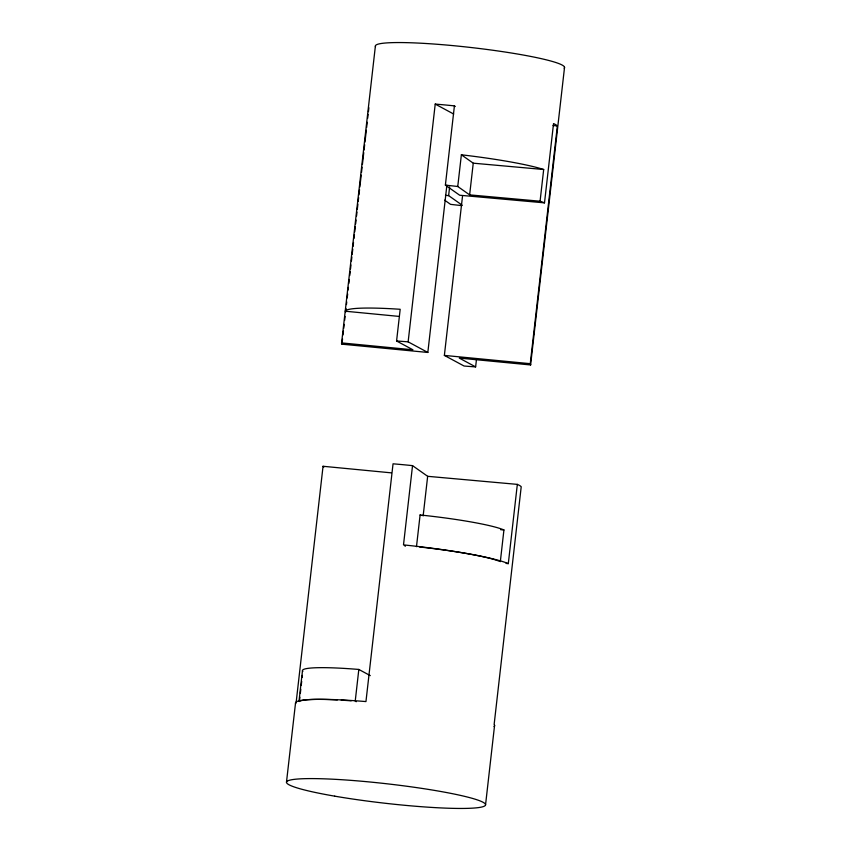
<?xml version="1.0" encoding="UTF-8"?>
<svg xmlns="http://www.w3.org/2000/svg" width="851" height="851" viewBox="0 0 851 851"><rect width="100%" height="100%" fill="white"/><g stroke="black" fill="none" stroke-linecap="round" stroke-linejoin="round"><path stroke-width="1.28" d="M485.559 804.748L494.58 725.339M286.468 782.292L295.51 703.192M296.105 702.798L323.05 466.274L391.162 472.837M299.009 701.128L302.477 670.748M299.446 701.139L299.903 697.171M300.35 693.214L300.807 689.246M301.254 685.289L301.701 681.321M302.158 677.364L302.382 675.386M446.871 185.284L427.83 352.452L341.942 344.176A95.174 9.287 6.5 0 1 341.602 342.91L375.387 46.071M341.942 344.176L342.538 338.889M342.996 334.932L343.442 330.965M343.74 328.326L344.198 324.359M344.644 320.401L345.102 316.434M345.549 312.477L346.006 308.509M346.453 304.552L346.751 301.903M347.208 297.946L347.655 293.978M348.112 290.021L348.41 287.383M348.857 283.415L349.314 279.458M349.761 275.49L350.218 271.522M350.516 268.884L350.963 264.927M351.42 260.959L351.867 257.002M352.176 254.353L352.771 249.077M353.08 246.428L353.527 242.471M353.973 238.503L354.431 234.546M354.729 231.898L355.335 226.621M355.633 223.973L356.09 220.015M356.537 216.048L356.984 212.09M357.292 209.442L357.888 204.166M358.197 201.517L358.643 197.56M358.941 194.922L359.548 189.635M359.845 186.986L361.207 175.104M361.505 172.466L362.1 167.179M362.409 164.541L363.76 152.648M364.058 150.01L364.664 144.723M364.962 142.085L366.324 130.192M366.621 127.554L367.217 122.267M367.675 118.31L368.121 114.342M368.43 111.704L368.877 107.737M302.839 671.418A80.143 7.819 6.5 0 1 358.824 669.45L355.218 701.15L356.261 701.713M341.602 342.91L412.926 349.793L396.577 340.985L400.183 309.285A95.174 9.287 6.5 0 0 345.208 311.211L398.704 316.37M427.83 352.452L408.14 341.847L435.223 104.088A95.174 9.287 6.5 0 1 454.413 105.875L455.306 106.513M412.533 465.635L403.502 544.885A100.184 9.776 6.5 0 1 508.302 563.628L517.334 484.379L427.659 476.315L412.533 465.635A100.184 9.776 6.5 0 0 393.045 463.816L365.951 701.575A100.184 9.776 6.5 0 0 295.659 703.607M476.528 358.962L475.624 366.887L459.274 358.08L530.598 364.951A95.174 9.287 6.5 0 0 530.258 363.685L557.352 125.927A95.174 9.287 6.5 0 0 553.533 123.608L544.502 202.857L459.689 195.23L445.381 185.135L454.413 105.875M462.04 205.091L448.637 195.624L449.626 186.954M416.479 546.672L420.096 514.972A80.143 7.819 6.5 0 1 503.93 529.96L500.324 561.66M540.077 201.219L469.635 194.879L457.753 186.497L461.37 154.797A95.174 9.287 6.5 0 1 543.683 169.509L540.077 201.219A95.174 9.287 6.5 0 1 544.502 202.857M423.149 515.94L427.659 476.315M475.624 366.887A95.174 9.287 6.5 0 1 464.061 366.015L444.371 355.41L462.572 195.666M469.635 194.879L473.252 163.179L461.37 154.797M530.598 364.951L564.532 67.399M473.252 163.179L543.683 169.509M445.456 195.336L448.637 195.624M500.569 529.662L503.93 529.96M506.068 563.426L508.302 563.628M553.054 125.522L557.352 125.927M444.371 355.41L530.258 363.685M435.223 104.088L453.679 114.034M358.824 669.45L370.281 675.62M444.626 200.166L450.562 204.357A95.174 9.287 6.5 0 0 461.912 205.612M420.096 514.972L420.851 515.504M404.448 545.555L405.395 546.214M419.649 547.002A80.143 7.819 6.5 0 1 499.335 561.256M299.318 701.522A80.143 7.819 6.5 0 1 337.326 699.926M341.219 700.139A80.143 7.819 6.5 0 1 351.186 700.83M494.016 726.488A100.184 9.776 6.5 0 0 494.133 724.499L521.216 486.74A100.184 9.776 6.5 0 0 517.334 484.379M323.912 467.018A100.184 9.776 6.5 0 1 323.05 466.274M375.525 46.582A95.174 9.287 6.5 0 1 471.624 47.582A95.174 9.287 6.5 0 1 564.16 68.197M445.381 185.135A95.174 9.287 6.5 0 1 457.753 186.497M534.215 333.252A95.174 9.287 6.5 0 1 533.641 333.922M396.577 340.985A95.174 9.287 6.5 0 1 408.14 341.847M334.73 796.164A100.184 9.776 6.5 0 0 485.549 804.918A100.184 9.776 6.5 0 0 337.773 779.473A100.184 9.776 6.5 0 0 334.73 796.164"/></g></svg>
